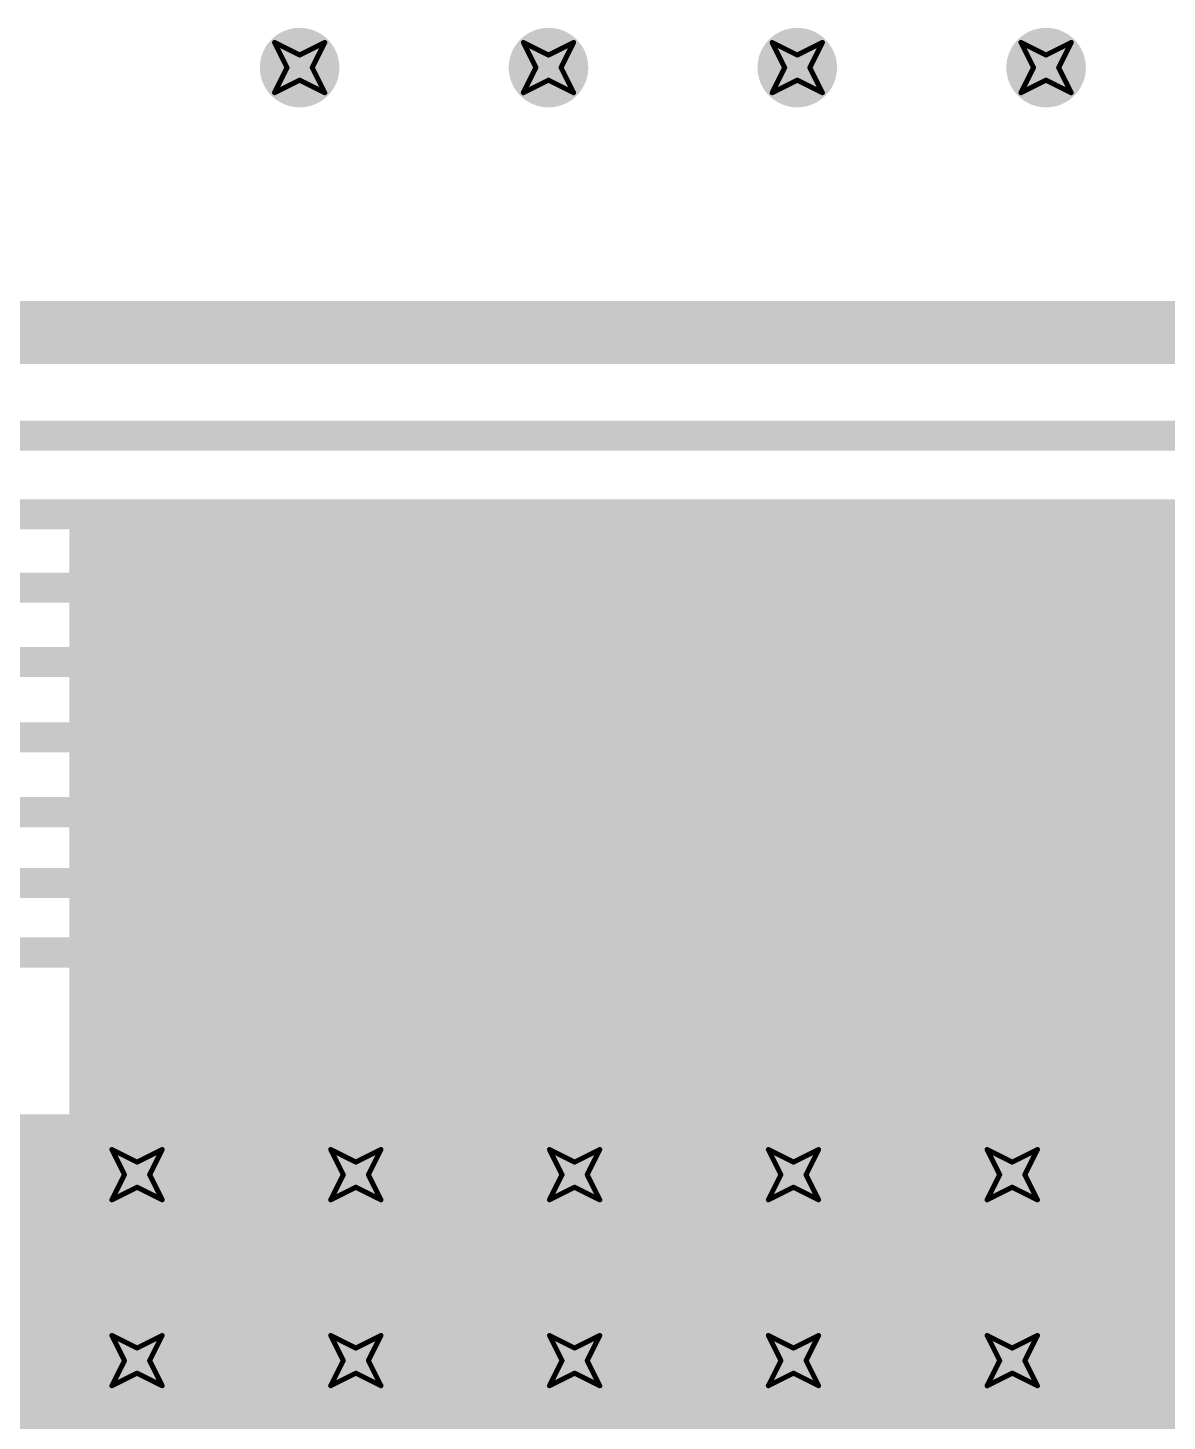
# Model space of a CAD drawing. Header units: inches. Extents: x -11 to 1110, y -7 to 455.
# Drawn here: x 580.89 to 592.4, y 36.78 to 50.86 of the extents above; entities that cross this region are included whole.
import ezdxf

# ---------------------------------------------------------------- set-up
doc = ezdxf.new("R2010")
doc.units = ezdxf.units.IN
for name, color, linetype in [('Bottom Layer', 5, 'Continuous'), ('Bottom Solder', 6, 'Continuous'), ('Drill Drawing', 1, 'Continuous'), ('Top Layer', 1, 'Continuous'), ('Top Solder', 216, 'Continuous'), ('Via Holes', 16, 'Continuous')]:
    doc.layers.add(name, color=color, linetype=linetype)

msp = doc.modelspace()

# ---------------------------------------------------------------- hatches: boundary and pattern name
at = {"layer": 'Bottom Layer'}
h = msp.add_hatch(color=5, dxfattribs=at)
edge = h.paths.add_edge_path()
edge.add_arc((583.632, 50.456), 0.3, 0, 360)
h = msp.add_hatch(color=5, dxfattribs=at)
edge = h.paths.add_edge_path()
edge.add_arc((586.147, 50.456), 0.3, 0, 360)
h = msp.add_hatch(color=5, dxfattribs=at)
edge = h.paths.add_edge_path()
edge.add_arc((588.661, 50.456), 0.3, 0, 360)
h = msp.add_hatch(color=5, dxfattribs=at)
edge = h.paths.add_edge_path()
edge.add_arc((591.176, 50.456), 0.3, 0, 360)
msp.add_hatch(color=5, dxfattribs=at).paths.add_polyline_path([(646.024, 25.476), (581.304, 25.476), (581.304, 45.872), (646.024, 45.872)])
h = msp.add_hatch(color=5, dxfattribs=at)
edge = h.paths.add_edge_path()
edge.add_arc((581.989, 39.268), 0.3, 0, 360)
h = msp.add_hatch(color=5, dxfattribs=at)
edge = h.paths.add_edge_path()
edge.add_arc((584.2, 39.268), 0.3, 0, 360)
h = msp.add_hatch(color=5, dxfattribs=at)
edge = h.paths.add_edge_path()
edge.add_arc((586.411, 39.268), 0.3, 0, 360)
h = msp.add_hatch(color=5, dxfattribs=at)
edge = h.paths.add_edge_path()
edge.add_arc((588.623, 39.268), 0.3, 0, 360)
h = msp.add_hatch(color=5, dxfattribs=at)
edge = h.paths.add_edge_path()
edge.add_arc((590.834, 39.268), 0.3, 0, 360)
h = msp.add_hatch(color=5, dxfattribs=at)
edge = h.paths.add_edge_path()
edge.add_arc((581.989, 37.389), 0.3, 0, 360)
h = msp.add_hatch(color=5, dxfattribs=at)
edge = h.paths.add_edge_path()
edge.add_arc((584.2, 37.389), 0.3, 0, 360)
h = msp.add_hatch(color=5, dxfattribs=at)
edge = h.paths.add_edge_path()
edge.add_arc((586.411, 37.389), 0.3, 0, 360)
h = msp.add_hatch(color=5, dxfattribs=at)
edge = h.paths.add_edge_path()
edge.add_arc((588.623, 37.389), 0.3, 0, 360)
h = msp.add_hatch(color=5, dxfattribs=at)
edge = h.paths.add_edge_path()
edge.add_arc((590.834, 37.389), 0.3, 0, 360)
at = {"layer": 'Bottom Solder'}
h = msp.add_hatch(color=6, dxfattribs=at)
edge = h.paths.add_edge_path()
edge.add_arc((583.632, 50.456), 0.402, 0, 360)
h = msp.add_hatch(color=6, dxfattribs=at)
edge = h.paths.add_edge_path()
edge.add_arc((586.147, 50.456), 0.402, 0, 360)
h = msp.add_hatch(color=6, dxfattribs=at)
edge = h.paths.add_edge_path()
edge.add_arc((588.661, 50.456), 0.402, 0, 360)
h = msp.add_hatch(color=6, dxfattribs=at)
edge = h.paths.add_edge_path()
edge.add_arc((591.176, 50.456), 0.402, 0, 360)
h = msp.add_hatch(color=6, dxfattribs=at)
edge = h.paths.add_edge_path()
edge.add_arc((581.989, 39.268), 0.402, 0, 360)
h = msp.add_hatch(color=6, dxfattribs=at)
edge = h.paths.add_edge_path()
edge.add_arc((584.2, 39.268), 0.402, 0, 360)
h = msp.add_hatch(color=6, dxfattribs=at)
edge = h.paths.add_edge_path()
edge.add_arc((586.411, 39.268), 0.402, 0, 360)
h = msp.add_hatch(color=6, dxfattribs=at)
edge = h.paths.add_edge_path()
edge.add_arc((588.623, 39.268), 0.402, 0, 360)
h = msp.add_hatch(color=6, dxfattribs=at)
edge = h.paths.add_edge_path()
edge.add_arc((590.834, 39.268), 0.402, 0, 360)
h = msp.add_hatch(color=6, dxfattribs=at)
edge = h.paths.add_edge_path()
edge.add_arc((581.989, 37.389), 0.402, 0, 360)
h = msp.add_hatch(color=6, dxfattribs=at)
edge = h.paths.add_edge_path()
edge.add_arc((584.2, 37.389), 0.402, 0, 360)
h = msp.add_hatch(color=6, dxfattribs=at)
edge = h.paths.add_edge_path()
edge.add_arc((586.411, 37.389), 0.402, 0, 360)
h = msp.add_hatch(color=6, dxfattribs=at)
edge = h.paths.add_edge_path()
edge.add_arc((588.623, 37.389), 0.402, 0, 360)
h = msp.add_hatch(color=6, dxfattribs=at)
edge = h.paths.add_edge_path()
edge.add_arc((590.834, 37.389), 0.402, 0, 360)
at = {"layer": 'Top Layer'}
h = msp.add_hatch(color=1, dxfattribs=at)
edge = h.paths.add_edge_path()
edge.add_arc((583.632, 50.456), 0.3, 0, 360)
h = msp.add_hatch(color=1, dxfattribs=at)
edge = h.paths.add_edge_path()
edge.add_arc((586.147, 50.456), 0.3, 0, 360)
h = msp.add_hatch(color=1, dxfattribs=at)
edge = h.paths.add_edge_path()
edge.add_arc((588.661, 50.456), 0.3, 0, 360)
h = msp.add_hatch(color=1, dxfattribs=at)
edge = h.paths.add_edge_path()
edge.add_arc((591.176, 50.456), 0.3, 0, 360)
msp.add_hatch(color=1, dxfattribs=at).paths.add_polyline_path([(646.029, 25.476), (569.163, 25.476), (569.163, 39.878), (646.029, 39.878)])
h = msp.add_hatch(color=1, dxfattribs=at)
edge = h.paths.add_edge_path()
edge.add_arc((581.989, 39.268), 0.3, 0, 360)
h = msp.add_hatch(color=1, dxfattribs=at)
edge = h.paths.add_edge_path()
edge.add_arc((584.2, 39.268), 0.3, 0, 360)
h = msp.add_hatch(color=1, dxfattribs=at)
edge = h.paths.add_edge_path()
edge.add_arc((586.411, 39.268), 0.3, 0, 360)
h = msp.add_hatch(color=1, dxfattribs=at)
edge = h.paths.add_edge_path()
edge.add_arc((588.623, 39.268), 0.3, 0, 360)
h = msp.add_hatch(color=1, dxfattribs=at)
edge = h.paths.add_edge_path()
edge.add_arc((590.834, 39.268), 0.3, 0, 360)
h = msp.add_hatch(color=1, dxfattribs=at)
edge = h.paths.add_edge_path()
edge.add_arc((581.989, 37.389), 0.3, 0, 360)
h = msp.add_hatch(color=1, dxfattribs=at)
edge = h.paths.add_edge_path()
edge.add_arc((584.2, 37.389), 0.3, 0, 360)
h = msp.add_hatch(color=1, dxfattribs=at)
edge = h.paths.add_edge_path()
edge.add_arc((586.411, 37.389), 0.3, 0, 360)
h = msp.add_hatch(color=1, dxfattribs=at)
edge = h.paths.add_edge_path()
edge.add_arc((588.623, 37.389), 0.3, 0, 360)
h = msp.add_hatch(color=1, dxfattribs=at)
edge = h.paths.add_edge_path()
edge.add_arc((590.834, 37.389), 0.3, 0, 360)
at = {"layer": 'Top Solder'}
h = msp.add_hatch(color=216, dxfattribs=at)
edge = h.paths.add_edge_path()
edge.add_arc((583.632, 50.456), 0.402, 0, 360)
h = msp.add_hatch(color=216, dxfattribs=at)
edge = h.paths.add_edge_path()
edge.add_arc((586.147, 50.456), 0.402, 0, 360)
h = msp.add_hatch(color=216, dxfattribs=at)
edge = h.paths.add_edge_path()
edge.add_arc((588.661, 50.456), 0.402, 0, 360)
h = msp.add_hatch(color=216, dxfattribs=at)
edge = h.paths.add_edge_path()
edge.add_arc((591.176, 50.456), 0.402, 0, 360)
h = msp.add_hatch(color=216, dxfattribs=at)
edge = h.paths.add_edge_path()
edge.add_arc((581.989, 39.268), 0.402, 0, 360)
h = msp.add_hatch(color=216, dxfattribs=at)
edge = h.paths.add_edge_path()
edge.add_arc((584.2, 39.268), 0.402, 0, 360)
h = msp.add_hatch(color=216, dxfattribs=at)
edge = h.paths.add_edge_path()
edge.add_arc((586.411, 39.268), 0.402, 0, 360)
h = msp.add_hatch(color=216, dxfattribs=at)
edge = h.paths.add_edge_path()
edge.add_arc((588.623, 39.268), 0.402, 0, 360)
h = msp.add_hatch(color=216, dxfattribs=at)
edge = h.paths.add_edge_path()
edge.add_arc((590.834, 39.268), 0.402, 0, 360)
h = msp.add_hatch(color=216, dxfattribs=at)
edge = h.paths.add_edge_path()
edge.add_arc((581.989, 37.389), 0.402, 0, 360)
h = msp.add_hatch(color=216, dxfattribs=at)
edge = h.paths.add_edge_path()
edge.add_arc((584.2, 37.389), 0.402, 0, 360)
h = msp.add_hatch(color=216, dxfattribs=at)
edge = h.paths.add_edge_path()
edge.add_arc((586.411, 37.389), 0.402, 0, 360)
h = msp.add_hatch(color=216, dxfattribs=at)
edge = h.paths.add_edge_path()
edge.add_arc((588.623, 37.389), 0.402, 0, 360)
h = msp.add_hatch(color=216, dxfattribs=at)
edge = h.paths.add_edge_path()
edge.add_arc((590.834, 37.389), 0.402, 0, 360)
at = {"layer": 'Via Holes'}
h = msp.add_hatch(color=7, dxfattribs=at)
edge = h.paths.add_edge_path()
edge.add_arc((583.632, 50.456), 0.15, 0, 360)
h = msp.add_hatch(color=7, dxfattribs=at)
edge = h.paths.add_edge_path()
edge.add_arc((586.147, 50.456), 0.15, 0, 360)
h = msp.add_hatch(color=7, dxfattribs=at)
edge = h.paths.add_edge_path()
edge.add_arc((588.661, 50.456), 0.15, 0, 360)
h = msp.add_hatch(color=7, dxfattribs=at)
edge = h.paths.add_edge_path()
edge.add_arc((591.176, 50.456), 0.15, 0, 360)
h = msp.add_hatch(color=7, dxfattribs=at)
edge = h.paths.add_edge_path()
edge.add_arc((581.989, 39.268), 0.15, 0, 360)
h = msp.add_hatch(color=7, dxfattribs=at)
edge = h.paths.add_edge_path()
edge.add_arc((584.2, 39.268), 0.15, 0, 360)
h = msp.add_hatch(color=7, dxfattribs=at)
edge = h.paths.add_edge_path()
edge.add_arc((586.411, 39.268), 0.15, 0, 360)
h = msp.add_hatch(color=7, dxfattribs=at)
edge = h.paths.add_edge_path()
edge.add_arc((588.623, 39.268), 0.15, 0, 360)
h = msp.add_hatch(color=7, dxfattribs=at)
edge = h.paths.add_edge_path()
edge.add_arc((590.834, 39.268), 0.15, 0, 360)
h = msp.add_hatch(color=7, dxfattribs=at)
edge = h.paths.add_edge_path()
edge.add_arc((581.989, 37.389), 0.15, 0, 360)
h = msp.add_hatch(color=7, dxfattribs=at)
edge = h.paths.add_edge_path()
edge.add_arc((584.2, 37.389), 0.15, 0, 360)
h = msp.add_hatch(color=7, dxfattribs=at)
edge = h.paths.add_edge_path()
edge.add_arc((586.411, 37.389), 0.15, 0, 360)
h = msp.add_hatch(color=7, dxfattribs=at)
edge = h.paths.add_edge_path()
edge.add_arc((588.623, 37.389), 0.15, 0, 360)
h = msp.add_hatch(color=7, dxfattribs=at)
edge = h.paths.add_edge_path()
edge.add_arc((590.834, 37.389), 0.15, 0, 360)

# ---------------------------------------------------------------- linework, layer by layer
at = {"layer": 'Drill Drawing'}
for points in [[(583.378, 50.71, 0.0508, 0.0508, 0), (583.632, 50.583, 0.0508, 0.0508, 0)], [(583.378, 50.71, 0.0508, 0.0508, 0), (583.505, 50.456, 0.0508, 0.0508, 0)], [(583.632, 50.583, 0.0508, 0.0508, 0), (583.886, 50.71, 0.0508, 0.0508, 0)], [(583.759, 50.456, 0.0508, 0.0508, 0), (583.886, 50.71, 0.0508, 0.0508, 0)], [(585.893, 50.71, 0.0508, 0.0508, 0), (586.147, 50.583, 0.0508, 0.0508, 0)], [(585.893, 50.71, 0.0508, 0.0508, 0), (586.02, 50.456, 0.0508, 0.0508, 0)], [(586.147, 50.583, 0.0508, 0.0508, 0), (586.401, 50.71, 0.0508, 0.0508, 0)], [(586.274, 50.456, 0.0508, 0.0508, 0), (586.401, 50.71, 0.0508, 0.0508, 0)], [(588.407, 50.71, 0.0508, 0.0508, 0), (588.661, 50.583, 0.0508, 0.0508, 0)], [(588.407, 50.71, 0.0508, 0.0508, 0), (588.534, 50.456, 0.0508, 0.0508, 0)], [(588.661, 50.583, 0.0508, 0.0508, 0), (588.915, 50.71, 0.0508, 0.0508, 0)], [(588.788, 50.456, 0.0508, 0.0508, 0), (588.915, 50.71, 0.0508, 0.0508, 0)], [(590.922, 50.71, 0.0508, 0.0508, 0), (591.176, 50.583, 0.0508, 0.0508, 0)], [(590.922, 50.71, 0.0508, 0.0508, 0), (591.049, 50.456, 0.0508, 0.0508, 0)], [(591.176, 50.583, 0.0508, 0.0508, 0), (591.43, 50.71, 0.0508, 0.0508, 0)], [(591.303, 50.456, 0.0508, 0.0508, 0), (591.43, 50.71, 0.0508, 0.0508, 0)], [(583.378, 50.202, 0.0508, 0.0508, 0), (583.505, 50.456, 0.0508, 0.0508, 0)], [(583.759, 50.456, 0.0508, 0.0508, 0), (583.886, 50.202, 0.0508, 0.0508, 0)], [(585.893, 50.202, 0.0508, 0.0508, 0), (586.02, 50.456, 0.0508, 0.0508, 0)], [(586.274, 50.456, 0.0508, 0.0508, 0), (586.401, 50.202, 0.0508, 0.0508, 0)], [(588.407, 50.202, 0.0508, 0.0508, 0), (588.534, 50.456, 0.0508, 0.0508, 0)], [(588.788, 50.456, 0.0508, 0.0508, 0), (588.915, 50.202, 0.0508, 0.0508, 0)], [(590.922, 50.202, 0.0508, 0.0508, 0), (591.049, 50.456, 0.0508, 0.0508, 0)], [(591.303, 50.456, 0.0508, 0.0508, 0), (591.43, 50.202, 0.0508, 0.0508, 0)], [(583.378, 50.202, 0.0508, 0.0508, 0), (583.632, 50.329, 0.0508, 0.0508, 0)], [(583.632, 50.329, 0.0508, 0.0508, 0), (583.886, 50.202, 0.0508, 0.0508, 0)], [(585.893, 50.202, 0.0508, 0.0508, 0), (586.147, 50.329, 0.0508, 0.0508, 0)], [(586.147, 50.329, 0.0508, 0.0508, 0), (586.401, 50.202, 0.0508, 0.0508, 0)], [(588.407, 50.202, 0.0508, 0.0508, 0), (588.661, 50.329, 0.0508, 0.0508, 0)], [(588.661, 50.329, 0.0508, 0.0508, 0), (588.915, 50.202, 0.0508, 0.0508, 0)], [(590.922, 50.202, 0.0508, 0.0508, 0), (591.176, 50.329, 0.0508, 0.0508, 0)], [(591.176, 50.329, 0.0508, 0.0508, 0), (591.43, 50.202, 0.0508, 0.0508, 0)], [(581.735, 39.522, 0.0508, 0.0508, 0), (581.989, 39.395, 0.0508, 0.0508, 0)], [(581.735, 39.522, 0.0508, 0.0508, 0), (581.862, 39.268, 0.0508, 0.0508, 0)], [(581.989, 39.395, 0.0508, 0.0508, 0), (582.243, 39.522, 0.0508, 0.0508, 0)], [(582.116, 39.268, 0.0508, 0.0508, 0), (582.243, 39.522, 0.0508, 0.0508, 0)], [(583.946, 39.522, 0.0508, 0.0508, 0), (584.2, 39.395, 0.0508, 0.0508, 0)], [(583.946, 39.522, 0.0508, 0.0508, 0), (584.073, 39.268, 0.0508, 0.0508, 0)], [(584.2, 39.395, 0.0508, 0.0508, 0), (584.454, 39.522, 0.0508, 0.0508, 0)], [(584.327, 39.268, 0.0508, 0.0508, 0), (584.454, 39.522, 0.0508, 0.0508, 0)], [(586.157, 39.522, 0.0508, 0.0508, 0), (586.411, 39.395, 0.0508, 0.0508, 0)], [(586.157, 39.522, 0.0508, 0.0508, 0), (586.284, 39.268, 0.0508, 0.0508, 0)], [(586.411, 39.395, 0.0508, 0.0508, 0), (586.665, 39.522, 0.0508, 0.0508, 0)], [(586.538, 39.268, 0.0508, 0.0508, 0), (586.665, 39.522, 0.0508, 0.0508, 0)], [(588.369, 39.522, 0.0508, 0.0508, 0), (588.623, 39.395, 0.0508, 0.0508, 0)], [(588.369, 39.522, 0.0508, 0.0508, 0), (588.496, 39.268, 0.0508, 0.0508, 0)], [(588.623, 39.395, 0.0508, 0.0508, 0), (588.877, 39.522, 0.0508, 0.0508, 0)], [(588.75, 39.268, 0.0508, 0.0508, 0), (588.877, 39.522, 0.0508, 0.0508, 0)], [(590.58, 39.522, 0.0508, 0.0508, 0), (590.834, 39.395, 0.0508, 0.0508, 0)], [(590.58, 39.522, 0.0508, 0.0508, 0), (590.707, 39.268, 0.0508, 0.0508, 0)], [(590.834, 39.395, 0.0508, 0.0508, 0), (591.088, 39.522, 0.0508, 0.0508, 0)], [(590.961, 39.268, 0.0508, 0.0508, 0), (591.088, 39.522, 0.0508, 0.0508, 0)], [(581.735, 39.014, 0.0508, 0.0508, 0), (581.862, 39.268, 0.0508, 0.0508, 0)], [(582.116, 39.268, 0.0508, 0.0508, 0), (582.243, 39.014, 0.0508, 0.0508, 0)], [(583.946, 39.014, 0.0508, 0.0508, 0), (584.073, 39.268, 0.0508, 0.0508, 0)], [(584.327, 39.268, 0.0508, 0.0508, 0), (584.454, 39.014, 0.0508, 0.0508, 0)], [(586.157, 39.014, 0.0508, 0.0508, 0), (586.284, 39.268, 0.0508, 0.0508, 0)], [(586.538, 39.268, 0.0508, 0.0508, 0), (586.665, 39.014, 0.0508, 0.0508, 0)], [(588.369, 39.014, 0.0508, 0.0508, 0), (588.496, 39.268, 0.0508, 0.0508, 0)], [(588.75, 39.268, 0.0508, 0.0508, 0), (588.877, 39.014, 0.0508, 0.0508, 0)], [(590.58, 39.014, 0.0508, 0.0508, 0), (590.707, 39.268, 0.0508, 0.0508, 0)], [(590.961, 39.268, 0.0508, 0.0508, 0), (591.088, 39.014, 0.0508, 0.0508, 0)], [(581.735, 39.014, 0.0508, 0.0508, 0), (581.989, 39.141, 0.0508, 0.0508, 0)], [(581.989, 39.141, 0.0508, 0.0508, 0), (582.243, 39.014, 0.0508, 0.0508, 0)], [(583.946, 39.014, 0.0508, 0.0508, 0), (584.2, 39.141, 0.0508, 0.0508, 0)], [(584.2, 39.141, 0.0508, 0.0508, 0), (584.454, 39.014, 0.0508, 0.0508, 0)], [(586.157, 39.014, 0.0508, 0.0508, 0), (586.411, 39.141, 0.0508, 0.0508, 0)], [(586.411, 39.141, 0.0508, 0.0508, 0), (586.665, 39.014, 0.0508, 0.0508, 0)], [(588.369, 39.014, 0.0508, 0.0508, 0), (588.623, 39.141, 0.0508, 0.0508, 0)], [(588.623, 39.141, 0.0508, 0.0508, 0), (588.877, 39.014, 0.0508, 0.0508, 0)], [(590.58, 39.014, 0.0508, 0.0508, 0), (590.834, 39.141, 0.0508, 0.0508, 0)], [(590.834, 39.141, 0.0508, 0.0508, 0), (591.088, 39.014, 0.0508, 0.0508, 0)], [(581.735, 37.643, 0.0508, 0.0508, 0), (581.989, 37.516, 0.0508, 0.0508, 0)], [(581.735, 37.643, 0.0508, 0.0508, 0), (581.862, 37.389, 0.0508, 0.0508, 0)], [(581.989, 37.516, 0.0508, 0.0508, 0), (582.243, 37.643, 0.0508, 0.0508, 0)], [(582.116, 37.389, 0.0508, 0.0508, 0), (582.243, 37.643, 0.0508, 0.0508, 0)], [(583.946, 37.643, 0.0508, 0.0508, 0), (584.2, 37.516, 0.0508, 0.0508, 0)], [(583.946, 37.643, 0.0508, 0.0508, 0), (584.073, 37.389, 0.0508, 0.0508, 0)], [(584.2, 37.516, 0.0508, 0.0508, 0), (584.454, 37.643, 0.0508, 0.0508, 0)], [(584.327, 37.389, 0.0508, 0.0508, 0), (584.454, 37.643, 0.0508, 0.0508, 0)], [(586.157, 37.643, 0.0508, 0.0508, 0), (586.411, 37.516, 0.0508, 0.0508, 0)], [(586.157, 37.643, 0.0508, 0.0508, 0), (586.284, 37.389, 0.0508, 0.0508, 0)], [(586.411, 37.516, 0.0508, 0.0508, 0), (586.665, 37.643, 0.0508, 0.0508, 0)], [(586.538, 37.389, 0.0508, 0.0508, 0), (586.665, 37.643, 0.0508, 0.0508, 0)], [(588.369, 37.643, 0.0508, 0.0508, 0), (588.623, 37.516, 0.0508, 0.0508, 0)], [(588.369, 37.643, 0.0508, 0.0508, 0), (588.496, 37.389, 0.0508, 0.0508, 0)], [(588.623, 37.516, 0.0508, 0.0508, 0), (588.877, 37.643, 0.0508, 0.0508, 0)], [(588.75, 37.389, 0.0508, 0.0508, 0), (588.877, 37.643, 0.0508, 0.0508, 0)], [(590.58, 37.643, 0.0508, 0.0508, 0), (590.834, 37.516, 0.0508, 0.0508, 0)], [(590.58, 37.643, 0.0508, 0.0508, 0), (590.707, 37.389, 0.0508, 0.0508, 0)], [(590.834, 37.516, 0.0508, 0.0508, 0), (591.088, 37.643, 0.0508, 0.0508, 0)], [(590.961, 37.389, 0.0508, 0.0508, 0), (591.088, 37.643, 0.0508, 0.0508, 0)], [(581.735, 37.135, 0.0508, 0.0508, 0), (581.862, 37.389, 0.0508, 0.0508, 0)], [(582.116, 37.389, 0.0508, 0.0508, 0), (582.243, 37.135, 0.0508, 0.0508, 0)], [(583.946, 37.135, 0.0508, 0.0508, 0), (584.073, 37.389, 0.0508, 0.0508, 0)], [(584.327, 37.389, 0.0508, 0.0508, 0), (584.454, 37.135, 0.0508, 0.0508, 0)], [(586.157, 37.135, 0.0508, 0.0508, 0), (586.284, 37.389, 0.0508, 0.0508, 0)], [(586.538, 37.389, 0.0508, 0.0508, 0), (586.665, 37.135, 0.0508, 0.0508, 0)], [(588.369, 37.135, 0.0508, 0.0508, 0), (588.496, 37.389, 0.0508, 0.0508, 0)], [(588.75, 37.389, 0.0508, 0.0508, 0), (588.877, 37.135, 0.0508, 0.0508, 0)], [(590.58, 37.135, 0.0508, 0.0508, 0), (590.707, 37.389, 0.0508, 0.0508, 0)], [(590.961, 37.389, 0.0508, 0.0508, 0), (591.088, 37.135, 0.0508, 0.0508, 0)], [(581.735, 37.135, 0.0508, 0.0508, 0), (581.989, 37.262, 0.0508, 0.0508, 0)], [(581.989, 37.262, 0.0508, 0.0508, 0), (582.243, 37.135, 0.0508, 0.0508, 0)], [(583.946, 37.135, 0.0508, 0.0508, 0), (584.2, 37.262, 0.0508, 0.0508, 0)], [(584.2, 37.262, 0.0508, 0.0508, 0), (584.454, 37.135, 0.0508, 0.0508, 0)], [(586.157, 37.135, 0.0508, 0.0508, 0), (586.411, 37.262, 0.0508, 0.0508, 0)], [(586.411, 37.262, 0.0508, 0.0508, 0), (586.665, 37.135, 0.0508, 0.0508, 0)], [(588.369, 37.135, 0.0508, 0.0508, 0), (588.623, 37.262, 0.0508, 0.0508, 0)], [(588.623, 37.262, 0.0508, 0.0508, 0), (588.877, 37.135, 0.0508, 0.0508, 0)], [(590.58, 37.135, 0.0508, 0.0508, 0), (590.834, 37.262, 0.0508, 0.0508, 0)], [(590.834, 37.262, 0.0508, 0.0508, 0), (591.088, 37.135, 0.0508, 0.0508, 0)]]:
    msp.add_lwpolyline(points, format="xyseb", dxfattribs=at)
for points in [[(583.366, 50.71, 0.0254, 0.0254, 1), (583.391, 50.71, 0.0254, 0.0254, 1)], [(583.366, 50.71, 0.0254, 0.0254, 1), (583.391, 50.71, 0.0254, 0.0254, 1)], [(583.874, 50.71, 0.0254, 0.0254, 1), (583.899, 50.71, 0.0254, 0.0254, 1)], [(583.874, 50.71, 0.0254, 0.0254, 1), (583.899, 50.71, 0.0254, 0.0254, 1)], [(585.88, 50.71, 0.0254, 0.0254, 1), (585.906, 50.71, 0.0254, 0.0254, 1)], [(585.88, 50.71, 0.0254, 0.0254, 1), (585.906, 50.71, 0.0254, 0.0254, 1)], [(586.388, 50.71, 0.0254, 0.0254, 1), (586.414, 50.71, 0.0254, 0.0254, 1)], [(586.388, 50.71, 0.0254, 0.0254, 1), (586.414, 50.71, 0.0254, 0.0254, 1)], [(588.395, 50.71, 0.0254, 0.0254, 1), (588.42, 50.71, 0.0254, 0.0254, 1)], [(588.395, 50.71, 0.0254, 0.0254, 1), (588.42, 50.71, 0.0254, 0.0254, 1)], [(588.903, 50.71, 0.0254, 0.0254, 1), (588.928, 50.71, 0.0254, 0.0254, 1)], [(588.903, 50.71, 0.0254, 0.0254, 1), (588.928, 50.71, 0.0254, 0.0254, 1)], [(590.909, 50.71, 0.0254, 0.0254, 1), (590.935, 50.71, 0.0254, 0.0254, 1)], [(590.909, 50.71, 0.0254, 0.0254, 1), (590.935, 50.71, 0.0254, 0.0254, 1)], [(591.417, 50.71, 0.0254, 0.0254, 1), (591.443, 50.71, 0.0254, 0.0254, 1)], [(591.417, 50.71, 0.0254, 0.0254, 1), (591.443, 50.71, 0.0254, 0.0254, 1)], [(583.62, 50.583, 0.0254, 0.0254, 1), (583.645, 50.583, 0.0254, 0.0254, 1)], [(583.62, 50.583, 0.0254, 0.0254, 1), (583.645, 50.583, 0.0254, 0.0254, 1)], [(586.134, 50.583, 0.0254, 0.0254, 1), (586.16, 50.583, 0.0254, 0.0254, 1)], [(586.134, 50.583, 0.0254, 0.0254, 1), (586.16, 50.583, 0.0254, 0.0254, 1)], [(588.649, 50.583, 0.0254, 0.0254, 1), (588.674, 50.583, 0.0254, 0.0254, 1)], [(588.649, 50.583, 0.0254, 0.0254, 1), (588.674, 50.583, 0.0254, 0.0254, 1)], [(591.163, 50.583, 0.0254, 0.0254, 1), (591.189, 50.583, 0.0254, 0.0254, 1)], [(591.163, 50.583, 0.0254, 0.0254, 1), (591.189, 50.583, 0.0254, 0.0254, 1)], [(583.493, 50.456, 0.0254, 0.0254, 1), (583.518, 50.456, 0.0254, 0.0254, 1)], [(583.493, 50.456, 0.0254, 0.0254, 1), (583.518, 50.456, 0.0254, 0.0254, 1)], [(583.747, 50.456, 0.0254, 0.0254, 1), (583.772, 50.456, 0.0254, 0.0254, 1)], [(583.747, 50.456, 0.0254, 0.0254, 1), (583.772, 50.456, 0.0254, 0.0254, 1)], [(586.007, 50.456, 0.0254, 0.0254, 1), (586.033, 50.456, 0.0254, 0.0254, 1)], [(586.007, 50.456, 0.0254, 0.0254, 1), (586.033, 50.456, 0.0254, 0.0254, 1)], [(586.261, 50.456, 0.0254, 0.0254, 1), (586.287, 50.456, 0.0254, 0.0254, 1)], [(586.261, 50.456, 0.0254, 0.0254, 1), (586.287, 50.456, 0.0254, 0.0254, 1)], [(588.522, 50.456, 0.0254, 0.0254, 1), (588.547, 50.456, 0.0254, 0.0254, 1)], [(588.522, 50.456, 0.0254, 0.0254, 1), (588.547, 50.456, 0.0254, 0.0254, 1)], [(588.776, 50.456, 0.0254, 0.0254, 1), (588.801, 50.456, 0.0254, 0.0254, 1)], [(588.776, 50.456, 0.0254, 0.0254, 1), (588.801, 50.456, 0.0254, 0.0254, 1)], [(591.036, 50.456, 0.0254, 0.0254, 1), (591.062, 50.456, 0.0254, 0.0254, 1)], [(591.036, 50.456, 0.0254, 0.0254, 1), (591.062, 50.456, 0.0254, 0.0254, 1)], [(591.29, 50.456, 0.0254, 0.0254, 1), (591.316, 50.456, 0.0254, 0.0254, 1)], [(591.29, 50.456, 0.0254, 0.0254, 1), (591.316, 50.456, 0.0254, 0.0254, 1)], [(583.62, 50.329, 0.0254, 0.0254, 1), (583.645, 50.329, 0.0254, 0.0254, 1)], [(583.62, 50.329, 0.0254, 0.0254, 1), (583.645, 50.329, 0.0254, 0.0254, 1)], [(586.134, 50.329, 0.0254, 0.0254, 1), (586.16, 50.329, 0.0254, 0.0254, 1)], [(586.134, 50.329, 0.0254, 0.0254, 1), (586.16, 50.329, 0.0254, 0.0254, 1)], [(588.649, 50.329, 0.0254, 0.0254, 1), (588.674, 50.329, 0.0254, 0.0254, 1)], [(588.649, 50.329, 0.0254, 0.0254, 1), (588.674, 50.329, 0.0254, 0.0254, 1)], [(591.163, 50.329, 0.0254, 0.0254, 1), (591.189, 50.329, 0.0254, 0.0254, 1)], [(591.163, 50.329, 0.0254, 0.0254, 1), (591.189, 50.329, 0.0254, 0.0254, 1)], [(583.366, 50.202, 0.0254, 0.0254, 1), (583.391, 50.202, 0.0254, 0.0254, 1)], [(583.366, 50.202, 0.0254, 0.0254, 1), (583.391, 50.202, 0.0254, 0.0254, 1)], [(583.874, 50.202, 0.0254, 0.0254, 1), (583.899, 50.202, 0.0254, 0.0254, 1)], [(583.874, 50.202, 0.0254, 0.0254, 1), (583.899, 50.202, 0.0254, 0.0254, 1)], [(585.88, 50.202, 0.0254, 0.0254, 1), (585.906, 50.202, 0.0254, 0.0254, 1)], [(585.88, 50.202, 0.0254, 0.0254, 1), (585.906, 50.202, 0.0254, 0.0254, 1)], [(586.388, 50.202, 0.0254, 0.0254, 1), (586.414, 50.202, 0.0254, 0.0254, 1)], [(586.388, 50.202, 0.0254, 0.0254, 1), (586.414, 50.202, 0.0254, 0.0254, 1)], [(588.395, 50.202, 0.0254, 0.0254, 1), (588.42, 50.202, 0.0254, 0.0254, 1)], [(588.395, 50.202, 0.0254, 0.0254, 1), (588.42, 50.202, 0.0254, 0.0254, 1)], [(588.903, 50.202, 0.0254, 0.0254, 1), (588.928, 50.202, 0.0254, 0.0254, 1)], [(588.903, 50.202, 0.0254, 0.0254, 1), (588.928, 50.202, 0.0254, 0.0254, 1)], [(590.909, 50.202, 0.0254, 0.0254, 1), (590.935, 50.202, 0.0254, 0.0254, 1)], [(590.909, 50.202, 0.0254, 0.0254, 1), (590.935, 50.202, 0.0254, 0.0254, 1)], [(591.417, 50.202, 0.0254, 0.0254, 1), (591.443, 50.202, 0.0254, 0.0254, 1)], [(591.417, 50.202, 0.0254, 0.0254, 1), (591.443, 50.202, 0.0254, 0.0254, 1)], [(581.722, 39.522, 0.0254, 0.0254, 1), (581.747, 39.522, 0.0254, 0.0254, 1)], [(581.722, 39.522, 0.0254, 0.0254, 1), (581.747, 39.522, 0.0254, 0.0254, 1)], [(582.23, 39.522, 0.0254, 0.0254, 1), (582.255, 39.522, 0.0254, 0.0254, 1)], [(582.23, 39.522, 0.0254, 0.0254, 1), (582.255, 39.522, 0.0254, 0.0254, 1)], [(583.933, 39.522, 0.0254, 0.0254, 1), (583.959, 39.522, 0.0254, 0.0254, 1)], [(583.933, 39.522, 0.0254, 0.0254, 1), (583.959, 39.522, 0.0254, 0.0254, 1)], [(584.441, 39.522, 0.0254, 0.0254, 1), (584.467, 39.522, 0.0254, 0.0254, 1)], [(584.441, 39.522, 0.0254, 0.0254, 1), (584.467, 39.522, 0.0254, 0.0254, 1)], [(586.145, 39.522, 0.0254, 0.0254, 1), (586.17, 39.522, 0.0254, 0.0254, 1)], [(586.145, 39.522, 0.0254, 0.0254, 1), (586.17, 39.522, 0.0254, 0.0254, 1)], [(586.653, 39.522, 0.0254, 0.0254, 1), (586.678, 39.522, 0.0254, 0.0254, 1)], [(586.653, 39.522, 0.0254, 0.0254, 1), (586.678, 39.522, 0.0254, 0.0254, 1)], [(588.356, 39.522, 0.0254, 0.0254, 1), (588.381, 39.522, 0.0254, 0.0254, 1)], [(588.356, 39.522, 0.0254, 0.0254, 1), (588.381, 39.522, 0.0254, 0.0254, 1)], [(588.864, 39.522, 0.0254, 0.0254, 1), (588.889, 39.522, 0.0254, 0.0254, 1)], [(588.864, 39.522, 0.0254, 0.0254, 1), (588.889, 39.522, 0.0254, 0.0254, 1)], [(590.567, 39.522, 0.0254, 0.0254, 1), (590.593, 39.522, 0.0254, 0.0254, 1)], [(590.567, 39.522, 0.0254, 0.0254, 1), (590.593, 39.522, 0.0254, 0.0254, 1)], [(591.075, 39.522, 0.0254, 0.0254, 1), (591.101, 39.522, 0.0254, 0.0254, 1)], [(591.075, 39.522, 0.0254, 0.0254, 1), (591.101, 39.522, 0.0254, 0.0254, 1)], [(581.849, 39.268, 0.0254, 0.0254, 1), (581.874, 39.268, 0.0254, 0.0254, 1)], [(581.849, 39.268, 0.0254, 0.0254, 1), (581.874, 39.268, 0.0254, 0.0254, 1)], [(581.976, 39.395, 0.0254, 0.0254, 1), (582.001, 39.395, 0.0254, 0.0254, 1)], [(581.976, 39.395, 0.0254, 0.0254, 1), (582.001, 39.395, 0.0254, 0.0254, 1)], [(582.103, 39.268, 0.0254, 0.0254, 1), (582.128, 39.268, 0.0254, 0.0254, 1)], [(582.103, 39.268, 0.0254, 0.0254, 1), (582.128, 39.268, 0.0254, 0.0254, 1)], [(584.06, 39.268, 0.0254, 0.0254, 1), (584.086, 39.268, 0.0254, 0.0254, 1)], [(584.06, 39.268, 0.0254, 0.0254, 1), (584.086, 39.268, 0.0254, 0.0254, 1)], [(584.187, 39.395, 0.0254, 0.0254, 1), (584.213, 39.395, 0.0254, 0.0254, 1)], [(584.187, 39.395, 0.0254, 0.0254, 1), (584.213, 39.395, 0.0254, 0.0254, 1)], [(584.314, 39.268, 0.0254, 0.0254, 1), (584.34, 39.268, 0.0254, 0.0254, 1)], [(584.314, 39.268, 0.0254, 0.0254, 1), (584.34, 39.268, 0.0254, 0.0254, 1)], [(586.272, 39.268, 0.0254, 0.0254, 1), (586.297, 39.268, 0.0254, 0.0254, 1)], [(586.272, 39.268, 0.0254, 0.0254, 1), (586.297, 39.268, 0.0254, 0.0254, 1)], [(586.399, 39.395, 0.0254, 0.0254, 1), (586.424, 39.395, 0.0254, 0.0254, 1)], [(586.399, 39.395, 0.0254, 0.0254, 1), (586.424, 39.395, 0.0254, 0.0254, 1)], [(586.526, 39.268, 0.0254, 0.0254, 1), (586.551, 39.268, 0.0254, 0.0254, 1)], [(586.526, 39.268, 0.0254, 0.0254, 1), (586.551, 39.268, 0.0254, 0.0254, 1)], [(588.483, 39.268, 0.0254, 0.0254, 1), (588.508, 39.268, 0.0254, 0.0254, 1)], [(588.483, 39.268, 0.0254, 0.0254, 1), (588.508, 39.268, 0.0254, 0.0254, 1)], [(588.61, 39.395, 0.0254, 0.0254, 1), (588.635, 39.395, 0.0254, 0.0254, 1)], [(588.61, 39.395, 0.0254, 0.0254, 1), (588.635, 39.395, 0.0254, 0.0254, 1)], [(588.737, 39.268, 0.0254, 0.0254, 1), (588.762, 39.268, 0.0254, 0.0254, 1)], [(588.737, 39.268, 0.0254, 0.0254, 1), (588.762, 39.268, 0.0254, 0.0254, 1)], [(590.694, 39.268, 0.0254, 0.0254, 1), (590.72, 39.268, 0.0254, 0.0254, 1)], [(590.694, 39.268, 0.0254, 0.0254, 1), (590.72, 39.268, 0.0254, 0.0254, 1)], [(590.821, 39.395, 0.0254, 0.0254, 1), (590.847, 39.395, 0.0254, 0.0254, 1)], [(590.821, 39.395, 0.0254, 0.0254, 1), (590.847, 39.395, 0.0254, 0.0254, 1)], [(590.948, 39.268, 0.0254, 0.0254, 1), (590.974, 39.268, 0.0254, 0.0254, 1)], [(590.948, 39.268, 0.0254, 0.0254, 1), (590.974, 39.268, 0.0254, 0.0254, 1)], [(581.976, 39.141, 0.0254, 0.0254, 1), (582.001, 39.141, 0.0254, 0.0254, 1)], [(581.976, 39.141, 0.0254, 0.0254, 1), (582.001, 39.141, 0.0254, 0.0254, 1)], [(584.187, 39.141, 0.0254, 0.0254, 1), (584.213, 39.141, 0.0254, 0.0254, 1)], [(584.187, 39.141, 0.0254, 0.0254, 1), (584.213, 39.141, 0.0254, 0.0254, 1)], [(586.399, 39.141, 0.0254, 0.0254, 1), (586.424, 39.141, 0.0254, 0.0254, 1)], [(586.399, 39.141, 0.0254, 0.0254, 1), (586.424, 39.141, 0.0254, 0.0254, 1)], [(588.61, 39.141, 0.0254, 0.0254, 1), (588.635, 39.141, 0.0254, 0.0254, 1)], [(588.61, 39.141, 0.0254, 0.0254, 1), (588.635, 39.141, 0.0254, 0.0254, 1)], [(590.821, 39.141, 0.0254, 0.0254, 1), (590.847, 39.141, 0.0254, 0.0254, 1)], [(590.821, 39.141, 0.0254, 0.0254, 1), (590.847, 39.141, 0.0254, 0.0254, 1)], [(581.722, 39.014, 0.0254, 0.0254, 1), (581.747, 39.014, 0.0254, 0.0254, 1)], [(581.722, 39.014, 0.0254, 0.0254, 1), (581.747, 39.014, 0.0254, 0.0254, 1)], [(582.23, 39.014, 0.0254, 0.0254, 1), (582.255, 39.014, 0.0254, 0.0254, 1)], [(582.23, 39.014, 0.0254, 0.0254, 1), (582.255, 39.014, 0.0254, 0.0254, 1)], [(583.933, 39.014, 0.0254, 0.0254, 1), (583.959, 39.014, 0.0254, 0.0254, 1)], [(583.933, 39.014, 0.0254, 0.0254, 1), (583.959, 39.014, 0.0254, 0.0254, 1)], [(584.441, 39.014, 0.0254, 0.0254, 1), (584.467, 39.014, 0.0254, 0.0254, 1)], [(584.441, 39.014, 0.0254, 0.0254, 1), (584.467, 39.014, 0.0254, 0.0254, 1)], [(586.145, 39.014, 0.0254, 0.0254, 1), (586.17, 39.014, 0.0254, 0.0254, 1)], [(586.145, 39.014, 0.0254, 0.0254, 1), (586.17, 39.014, 0.0254, 0.0254, 1)], [(586.653, 39.014, 0.0254, 0.0254, 1), (586.678, 39.014, 0.0254, 0.0254, 1)], [(586.653, 39.014, 0.0254, 0.0254, 1), (586.678, 39.014, 0.0254, 0.0254, 1)], [(588.356, 39.014, 0.0254, 0.0254, 1), (588.381, 39.014, 0.0254, 0.0254, 1)], [(588.356, 39.014, 0.0254, 0.0254, 1), (588.381, 39.014, 0.0254, 0.0254, 1)], [(588.864, 39.014, 0.0254, 0.0254, 1), (588.889, 39.014, 0.0254, 0.0254, 1)], [(588.864, 39.014, 0.0254, 0.0254, 1), (588.889, 39.014, 0.0254, 0.0254, 1)], [(590.567, 39.014, 0.0254, 0.0254, 1), (590.593, 39.014, 0.0254, 0.0254, 1)], [(590.567, 39.014, 0.0254, 0.0254, 1), (590.593, 39.014, 0.0254, 0.0254, 1)], [(591.075, 39.014, 0.0254, 0.0254, 1), (591.101, 39.014, 0.0254, 0.0254, 1)], [(591.075, 39.014, 0.0254, 0.0254, 1), (591.101, 39.014, 0.0254, 0.0254, 1)], [(581.722, 37.643, 0.0254, 0.0254, 1), (581.747, 37.643, 0.0254, 0.0254, 1)], [(581.722, 37.643, 0.0254, 0.0254, 1), (581.747, 37.643, 0.0254, 0.0254, 1)], [(582.23, 37.643, 0.0254, 0.0254, 1), (582.255, 37.643, 0.0254, 0.0254, 1)], [(582.23, 37.643, 0.0254, 0.0254, 1), (582.255, 37.643, 0.0254, 0.0254, 1)], [(583.933, 37.643, 0.0254, 0.0254, 1), (583.959, 37.643, 0.0254, 0.0254, 1)], [(583.933, 37.643, 0.0254, 0.0254, 1), (583.959, 37.643, 0.0254, 0.0254, 1)], [(584.441, 37.643, 0.0254, 0.0254, 1), (584.467, 37.643, 0.0254, 0.0254, 1)], [(584.441, 37.643, 0.0254, 0.0254, 1), (584.467, 37.643, 0.0254, 0.0254, 1)], [(586.145, 37.643, 0.0254, 0.0254, 1), (586.17, 37.643, 0.0254, 0.0254, 1)], [(586.145, 37.643, 0.0254, 0.0254, 1), (586.17, 37.643, 0.0254, 0.0254, 1)], [(586.653, 37.643, 0.0254, 0.0254, 1), (586.678, 37.643, 0.0254, 0.0254, 1)], [(586.653, 37.643, 0.0254, 0.0254, 1), (586.678, 37.643, 0.0254, 0.0254, 1)], [(588.356, 37.643, 0.0254, 0.0254, 1), (588.381, 37.643, 0.0254, 0.0254, 1)], [(588.356, 37.643, 0.0254, 0.0254, 1), (588.381, 37.643, 0.0254, 0.0254, 1)], [(588.864, 37.643, 0.0254, 0.0254, 1), (588.889, 37.643, 0.0254, 0.0254, 1)], [(588.864, 37.643, 0.0254, 0.0254, 1), (588.889, 37.643, 0.0254, 0.0254, 1)], [(590.567, 37.643, 0.0254, 0.0254, 1), (590.593, 37.643, 0.0254, 0.0254, 1)], [(590.567, 37.643, 0.0254, 0.0254, 1), (590.593, 37.643, 0.0254, 0.0254, 1)], [(591.075, 37.643, 0.0254, 0.0254, 1), (591.101, 37.643, 0.0254, 0.0254, 1)], [(591.075, 37.643, 0.0254, 0.0254, 1), (591.101, 37.643, 0.0254, 0.0254, 1)], [(581.976, 37.516, 0.0254, 0.0254, 1), (582.001, 37.516, 0.0254, 0.0254, 1)], [(581.976, 37.516, 0.0254, 0.0254, 1), (582.001, 37.516, 0.0254, 0.0254, 1)], [(584.187, 37.516, 0.0254, 0.0254, 1), (584.213, 37.516, 0.0254, 0.0254, 1)], [(584.187, 37.516, 0.0254, 0.0254, 1), (584.213, 37.516, 0.0254, 0.0254, 1)], [(586.399, 37.516, 0.0254, 0.0254, 1), (586.424, 37.516, 0.0254, 0.0254, 1)], [(586.399, 37.516, 0.0254, 0.0254, 1), (586.424, 37.516, 0.0254, 0.0254, 1)], [(588.61, 37.516, 0.0254, 0.0254, 1), (588.635, 37.516, 0.0254, 0.0254, 1)], [(588.61, 37.516, 0.0254, 0.0254, 1), (588.635, 37.516, 0.0254, 0.0254, 1)], [(590.821, 37.516, 0.0254, 0.0254, 1), (590.847, 37.516, 0.0254, 0.0254, 1)], [(590.821, 37.516, 0.0254, 0.0254, 1), (590.847, 37.516, 0.0254, 0.0254, 1)], [(581.849, 37.389, 0.0254, 0.0254, 1), (581.874, 37.389, 0.0254, 0.0254, 1)], [(581.849, 37.389, 0.0254, 0.0254, 1), (581.874, 37.389, 0.0254, 0.0254, 1)], [(582.103, 37.389, 0.0254, 0.0254, 1), (582.128, 37.389, 0.0254, 0.0254, 1)], [(582.103, 37.389, 0.0254, 0.0254, 1), (582.128, 37.389, 0.0254, 0.0254, 1)], [(584.06, 37.389, 0.0254, 0.0254, 1), (584.086, 37.389, 0.0254, 0.0254, 1)], [(584.06, 37.389, 0.0254, 0.0254, 1), (584.086, 37.389, 0.0254, 0.0254, 1)], [(584.314, 37.389, 0.0254, 0.0254, 1), (584.34, 37.389, 0.0254, 0.0254, 1)], [(584.314, 37.389, 0.0254, 0.0254, 1), (584.34, 37.389, 0.0254, 0.0254, 1)], [(586.272, 37.389, 0.0254, 0.0254, 1), (586.297, 37.389, 0.0254, 0.0254, 1)], [(586.272, 37.389, 0.0254, 0.0254, 1), (586.297, 37.389, 0.0254, 0.0254, 1)], [(586.526, 37.389, 0.0254, 0.0254, 1), (586.551, 37.389, 0.0254, 0.0254, 1)], [(586.526, 37.389, 0.0254, 0.0254, 1), (586.551, 37.389, 0.0254, 0.0254, 1)], [(588.483, 37.389, 0.0254, 0.0254, 1), (588.508, 37.389, 0.0254, 0.0254, 1)], [(588.483, 37.389, 0.0254, 0.0254, 1), (588.508, 37.389, 0.0254, 0.0254, 1)], [(588.737, 37.389, 0.0254, 0.0254, 1), (588.762, 37.389, 0.0254, 0.0254, 1)], [(588.737, 37.389, 0.0254, 0.0254, 1), (588.762, 37.389, 0.0254, 0.0254, 1)], [(590.694, 37.389, 0.0254, 0.0254, 1), (590.72, 37.389, 0.0254, 0.0254, 1)], [(590.694, 37.389, 0.0254, 0.0254, 1), (590.72, 37.389, 0.0254, 0.0254, 1)], [(590.948, 37.389, 0.0254, 0.0254, 1), (590.974, 37.389, 0.0254, 0.0254, 1)], [(590.948, 37.389, 0.0254, 0.0254, 1), (590.974, 37.389, 0.0254, 0.0254, 1)], [(581.976, 37.262, 0.0254, 0.0254, 1), (582.001, 37.262, 0.0254, 0.0254, 1)], [(581.976, 37.262, 0.0254, 0.0254, 1), (582.001, 37.262, 0.0254, 0.0254, 1)], [(584.187, 37.262, 0.0254, 0.0254, 1), (584.213, 37.262, 0.0254, 0.0254, 1)], [(584.187, 37.262, 0.0254, 0.0254, 1), (584.213, 37.262, 0.0254, 0.0254, 1)], [(586.399, 37.262, 0.0254, 0.0254, 1), (586.424, 37.262, 0.0254, 0.0254, 1)], [(586.399, 37.262, 0.0254, 0.0254, 1), (586.424, 37.262, 0.0254, 0.0254, 1)], [(588.61, 37.262, 0.0254, 0.0254, 1), (588.635, 37.262, 0.0254, 0.0254, 1)], [(588.61, 37.262, 0.0254, 0.0254, 1), (588.635, 37.262, 0.0254, 0.0254, 1)], [(590.821, 37.262, 0.0254, 0.0254, 1), (590.847, 37.262, 0.0254, 0.0254, 1)], [(590.821, 37.262, 0.0254, 0.0254, 1), (590.847, 37.262, 0.0254, 0.0254, 1)], [(581.722, 37.135, 0.0254, 0.0254, 1), (581.747, 37.135, 0.0254, 0.0254, 1)], [(581.722, 37.135, 0.0254, 0.0254, 1), (581.747, 37.135, 0.0254, 0.0254, 1)], [(582.23, 37.135, 0.0254, 0.0254, 1), (582.255, 37.135, 0.0254, 0.0254, 1)], [(582.23, 37.135, 0.0254, 0.0254, 1), (582.255, 37.135, 0.0254, 0.0254, 1)], [(583.933, 37.135, 0.0254, 0.0254, 1), (583.959, 37.135, 0.0254, 0.0254, 1)], [(583.933, 37.135, 0.0254, 0.0254, 1), (583.959, 37.135, 0.0254, 0.0254, 1)], [(584.441, 37.135, 0.0254, 0.0254, 1), (584.467, 37.135, 0.0254, 0.0254, 1)], [(584.441, 37.135, 0.0254, 0.0254, 1), (584.467, 37.135, 0.0254, 0.0254, 1)], [(586.145, 37.135, 0.0254, 0.0254, 1), (586.17, 37.135, 0.0254, 0.0254, 1)], [(586.145, 37.135, 0.0254, 0.0254, 1), (586.17, 37.135, 0.0254, 0.0254, 1)], [(586.653, 37.135, 0.0254, 0.0254, 1), (586.678, 37.135, 0.0254, 0.0254, 1)], [(586.653, 37.135, 0.0254, 0.0254, 1), (586.678, 37.135, 0.0254, 0.0254, 1)], [(588.356, 37.135, 0.0254, 0.0254, 1), (588.381, 37.135, 0.0254, 0.0254, 1)], [(588.356, 37.135, 0.0254, 0.0254, 1), (588.381, 37.135, 0.0254, 0.0254, 1)], [(588.864, 37.135, 0.0254, 0.0254, 1), (588.889, 37.135, 0.0254, 0.0254, 1)], [(588.864, 37.135, 0.0254, 0.0254, 1), (588.889, 37.135, 0.0254, 0.0254, 1)], [(590.567, 37.135, 0.0254, 0.0254, 1), (590.593, 37.135, 0.0254, 0.0254, 1)], [(590.567, 37.135, 0.0254, 0.0254, 1), (590.593, 37.135, 0.0254, 0.0254, 1)], [(591.075, 37.135, 0.0254, 0.0254, 1), (591.101, 37.135, 0.0254, 0.0254, 1)], [(591.075, 37.135, 0.0254, 0.0254, 1), (591.101, 37.135, 0.0254, 0.0254, 1)]]:
    msp.add_lwpolyline(points, format="xyseb", close=True, dxfattribs=at)
at = {"layer": 'Top Layer'}
for points in [[(211.828, 47.779, 0.635, 0.635, 0), (641.172, 47.779, 0.635, 0.635, 0)], [(197.719, 46.737, 0.305, 0.305, 0), (678.34, 46.737, 0.305, 0.305, 0)], [(197.336, 45.942, 0.305, 0.305, 0), (678.186, 45.942, 0.305, 0.305, 0)], [(196.944, 45.201, 0.305, 0.305, 0), (677.414, 45.201, 0.305, 0.305, 0)], [(196.333, 44.449, 0.305, 0.305, 0), (673.342, 44.449, 0.305, 0.305, 0)], [(195.936, 43.688, 0.305, 0.305, 0), (670.912, 43.688, 0.305, 0.305, 0)], [(195.574, 42.932, 0.305, 0.305, 0), (670.546, 42.932, 0.305, 0.305, 0)], [(185.649, 42.215, 0.305, 0.305, 0), (670.064, 42.215, 0.305, 0.305, 0)], [(183.125, 41.514, 0.305, 0.305, 0), (669.657, 41.514, 0.305, 0.305, 0)]]:
    msp.add_lwpolyline(points, format="xyseb", dxfattribs=at)

doc.saveas('drawing.dxf')
